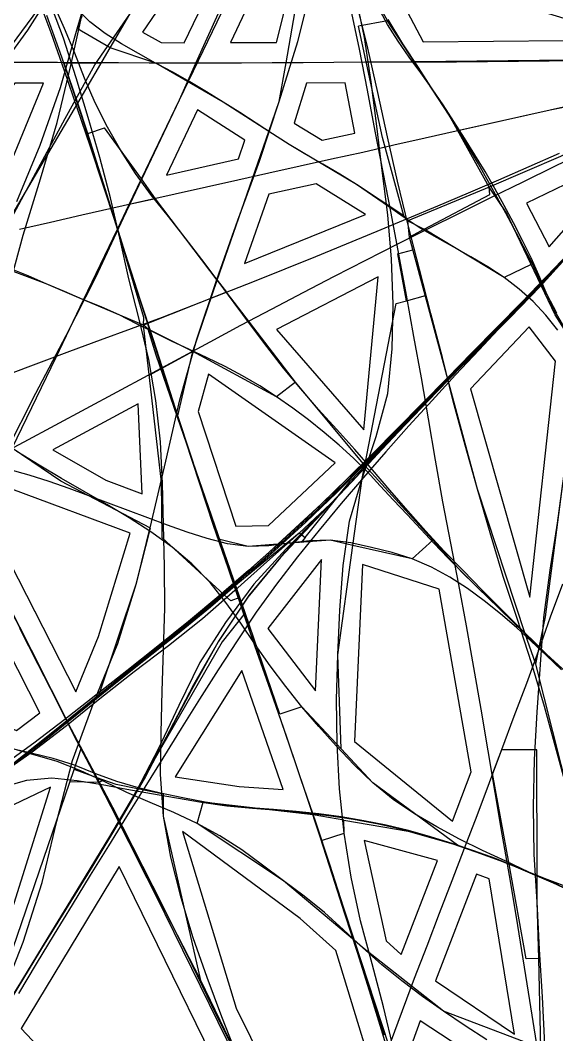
# Model space of a CAD drawing. Header units: metres. Extents: x 465982 to 489928, y 209046 to 231790.
# Drawn here: x 478343 to 480094, y 218714 to 222026 of the extents above; entities that cross this region are included whole.
import ezdxf

# ---------------------------------------------------------------- set-up
doc = ezdxf.new("R2010")
doc.units = ezdxf.units.M
for name, color, linetype in [('WOOL_PARCELS', 32, 'CONTINUOUS'), ('WOOL_ROADS_L1', 30, 'CONTINUOUS'), ('WOOL_ROADS_L2', 94, 'CONTINUOUS'), ('WOOL_THREADS', 8, 'CONTINUOUS')]:
    doc.layers.add(name, color=color, linetype=linetype)

msp = doc.modelspace()

# ---------------------------------------------------------------- linework, layer by layer
at = {"layer": 'WOOL_PARCELS'}
for points in [[(478803.179, 221952.882), (478878.667, 221952.568), (479120.94, 222456.446), (478787.379, 222052.098), (478742.114, 221986.829)], [(479029.433, 221952.712), (479179.455, 221953.694), (479265.455, 222297.211), (479201.483, 222317.677)], [(479657.941, 221955.67), (480346.691, 221961.937), (479521.968, 222214.964)], [(478079.777, 221353.613), (478240.893, 221388.701), (478419.084, 221820.449), (478326.118, 221820.334), (477980.739, 221381.113)], [(479328.671, 221634.013), (479434.985, 221657.437), (479403.653, 221821.062), (479277.634, 221820.047), (479237.311, 221689.387)], [(478820.658, 221519.906), (479055.84, 221573.176), (479076.172, 221634.322), (478921.427, 221733.143)], [(480069.626, 221285.614), (480342.15, 221596.543), (479995.319, 221429.048)], [(479075.124, 221232.136), (479469.976, 221391.805), (479308.88, 221492.278), (479154.925, 221458.006)], [(479464.373, 220688.477), (479511.251, 221188.229), (479179.278, 221015.675)], [(480005.987, 220141.77), (480090.71, 220912.679), (480003.876, 221024.71), (479813.109, 220822.568)], [(479047.372, 220374.171), (479153.164, 220376.716), (479370.848, 220581.165), (478957.416, 220869.91), (478923.642, 220748.193)], [(478622.204, 220523.947), (478741.714, 220479.454), (478727.796, 220772.996), (478449.79, 220623.248)], [(478524.675, 219833.203), (478598.744, 220013.986), (478701.968, 220350.977), (478315.96, 220494.832), (478254.885, 220360.133)], [(479307.104, 219836.575), (479326.922, 220265.633), (479151.539, 220039.918)], [(479754.594, 219410.542), (479815.132, 219571.783), (479710.74, 220167.871), (479460.695, 220249.259), (479434.005, 219671.426)], [(478330.68, 219706.767), (478406.989, 219764.644), (478191.504, 220186.604), (478109.407, 219951.58), (478119.614, 219797.125)], [(479057.335, 219524.428), (479201.779, 219514.531), (479066.801, 219902.616), (478848.573, 219555.816)], [(478249.448, 218910.734), (478442.342, 219522.404), (478154.18, 219384.785)], [(479281.416, 218326.681), (479340.367, 218326.345), (479473.034, 218661.556), (479372.843, 218988.688), (479256.674, 219093.358), (478872.489, 219376.694), (479048.153, 218800.482)], [(479586.969, 218975.249), (479705.644, 219282.768), (479466.274, 219348.3), (479537.257, 219019.827)], [(479117.787, 218340.005), (478665.832, 219262.412), (478346.314, 218733.888), (478622.399, 218441.302), (478799.699, 218374.886)], [(479955.944, 218715.263), (479873.805, 219223.148), (479832.555, 219238.367), (479698.124, 218890.02)], [(479686.317, 218438.989), (479916.908, 218582.812), (479648.962, 218758.645), (479624.716, 218692.842)]]:
    msp.add_lwpolyline(points, close=True, dxfattribs=at)
at = {"layer": 'WOOL_ROADS_L1'}
msp.add_lwpolyline([(476442.11, 217851.549), (476641.974, 218062.477), (476846.278, 218283.436), (476944.665, 218470.008), (477000.199, 218440.723), (477318.012, 218751.705), (477396.759, 218840.538), (477471.073, 218898.176), (477927.68, 219305.042), (478091.282, 219427.92), (478262.688, 219548.152), (478811.026, 219988.475), (479253.84, 220352.503), (479273.362, 220336.982), (479420.016, 220521.441), (480470.684, 221616.6), (480744.13, 221807.664), (480789.357, 221842.062), (480951.837, 221952.794)], dxfattribs=at)
at = {"layer": 'WOOL_ROADS_L2'}
for points in [[(478916.758, 221885.698), (479302.45, 222738.773)], [(478636.616, 221935.513), (478700.882, 222045.283), (479010.551, 222447.838)], [(479210.862, 221886.795), (479292.851, 222358.867)], [(479376.623, 222332.466), (479397.769, 222234.953), (479421.506, 222240.101), (479542.467, 222024.392)], [(477811.406, 221227.386), (477914.887, 221402.811), (478418.811, 222085.304), (478386.071, 222181.99)], [(478530.242, 221997.791), (478545.272, 222040.488)], [(479542.467, 222024.392), (479447.393, 222006.114)], [(479595.179, 221387.265), (479526.131, 221643.018), (479447.393, 222006.114)], [(480089.403, 221064.307), (479930.285, 221397.036), (479874.191, 221481.148), (479743.132, 221715.516), (479542.467, 222024.392)], [(478636.616, 221935.513), (478530.242, 221997.791)], [(478530.757, 221754.702), (478636.616, 221935.513)], [(478785.425, 221885.758), (478636.616, 221935.513)], [(478607.385, 221885.586), (478486.452, 221885.543)], [(478530.757, 221754.702), (478486.452, 221885.543)], [(479155.101, 221663.052), (479005.861, 221758.949), (478785.425, 221885.758)], [(478916.758, 221885.698), (478785.425, 221885.758)], [(478862.756, 221766.255), (478916.758, 221885.698)], [(479210.862, 221886.795), (478916.758, 221885.698)], [(479155.101, 221663.052), (479188.913, 221760.423), (479210.862, 221886.795)], [(480445.386, 221899.195), (479629.689, 221889.795)], [(480443.601, 221806.934), (480072.543, 221732.225), (479771.743, 221664.352)], [(478234.948, 221237.138), (478295.685, 221353.19), (478530.757, 221754.702)], [(478564.036, 221656.422), (478530.757, 221754.702)], [(478738.892, 221507.83), (478862.756, 221766.255)], [(480494.569, 221633.289), (480433.044, 221721.343), (480442.202, 221742.901), (480107.056, 221580.931), (479874.191, 221481.148)], [(478660.457, 221344.186), (478564.036, 221656.422), (478618.799, 221674.965)], [(478738.892, 221507.83), (478618.799, 221674.965)], [(478986.426, 221177.313), (479155.101, 221663.052)], [(479221.193, 221620.584), (479155.101, 221663.052)], [(479595.179, 221387.265), (479440.264, 221489.527), (479221.193, 221620.584)], [(478698.662, 221423.896), (478738.892, 221507.83)], [(478785.24, 221443.326), (478738.892, 221507.83)], [(479608.057, 221370.751), (479661.582, 221343.432), (479875.98, 221457.356), (479874.191, 221481.148)], [(479874.191, 221481.148), (479608.057, 221370.751)], [(478785.24, 221443.326), (478698.662, 221423.896)], [(478986.426, 221177.313), (478785.24, 221443.326)], [(478698.662, 221423.896), (478640.092, 221410.751)], [(478660.457, 221344.186), (478698.662, 221423.896)], [(479608.057, 221370.751), (479595.179, 221387.265)], [(478549.886, 221113.494), (478660.457, 221344.186)], [(478745.589, 221030.864), (478746.472, 221054.9), (478660.457, 221344.186)], [(479991.09, 220022.216), (479836.012, 220495.223), (479613.86, 221318.074), (479608.057, 221370.751)], [(479922.517, 221185.632), (479661.582, 221343.432), (479613.86, 221318.074)], [(479575.578, 221263.29), (479625.045, 221276.645)], [(479467.926, 220572.567), (479570.545, 221101.288), (479603.472, 221110.178), (479575.578, 221263.29)], [(478549.886, 221113.494), (478428.082, 221165.364), (478234.948, 221237.138)], [(480011.12, 221228.004), (479922.517, 221185.632)], [(478986.426, 221177.313), (479016.268, 221138.399), (478745.589, 221030.864)], [(478906.423, 220943.831), (478986.426, 221177.313)], [(478460.044, 220926.052), (478549.886, 221113.494)], [(478745.589, 221030.864), (478549.886, 221113.494)], [(479241.676, 220844.469), (479016.268, 221138.399)], [(479603.472, 221110.178), (479665.468, 221126.916)], [(480157.44, 220956.052), (480089.403, 221064.307)], [(478786.528, 220932.112), (478760.449, 221017.353), (478745.589, 221030.864)], [(478806.439, 220335.781), (478804.555, 220517.774), (478745.589, 221030.864)], [(478906.423, 220943.831), (478760.449, 221017.353)], [(480036.566, 219977.839), (480057.788, 220078.598), (480117.109, 220537.802), (480157.44, 220956.052)], [(478317.126, 220628.682), (478460.044, 220926.052)], [(478906.423, 220943.831), (478764.704, 220866.862)], [(478856.493, 220730.053), (478786.528, 220932.112)], [(478856.493, 220730.053), (478906.423, 220943.831)], [(479241.676, 220844.469), (479179.483, 220796.775), (478906.423, 220943.831)], [(479467.926, 220572.567), (479241.676, 220844.469)], [(479060.527, 220140.805), (478856.493, 220730.053)], [(478598.856, 219818.215), (478722.232, 220187.707), (478768.72, 220367.761), (478475.293, 220520.608), (478317.126, 220628.682)], [(479458.904, 220529.737), (479467.926, 220572.567)], [(479689.922, 220328.177), (479467.926, 220572.567)], [(479428.861, 220311.166), (479458.904, 220529.737)], [(478496.561, 219737.191), (478185.617, 220353.499), (478171.408, 220369.874), (478131.81, 220447.933)], [(479009.292, 220150.082), (478806.439, 220335.781)], [(479086.744, 220307.906), (478994.941, 220330.217)], [(479211.202, 220317.21), (479086.744, 220307.906)], [(479354.872, 220327.952), (479211.202, 220317.21)], [(479273.362, 220336.982), (479260.578, 220320.902)], [(479428.861, 220311.166), (479354.872, 220327.952)], [(479689.922, 220328.177), (479622.702, 220267.19), (479428.861, 220311.166)], [(479991.09, 220022.216), (479784.748, 220223.662), (479689.922, 220328.177)], [(479390.851, 219646.836), (479379.805, 219954.267), (479428.861, 220311.166)], [(479030.706, 220130.479), (479009.292, 220150.082)], [(479060.527, 220140.805), (479030.706, 220130.479)], [(479077.779, 220090.98), (479060.527, 220140.805)], [(479077.779, 220090.98), (479002.313, 219996.06), (478726.343, 219516.325)], [(479190.937, 219760.764), (479077.779, 220090.98)], [(480025.988, 219924.022), (479991.09, 220022.216)], [(480036.566, 219977.839), (479991.09, 220022.216)], [(480025.988, 219924.022), (480036.566, 219977.839)], [(480558.529, 219471.213), (480540.468, 219477.224), (480297.34, 219740.803), (480036.566, 219977.839)], [(480218.082, 219160.96), (480025.988, 219924.022)], [(479390.851, 219646.836), (479262.797, 219784.357), (479190.937, 219760.764)], [(478590.818, 219553.786), (478496.561, 219737.191)], [(478599.466, 219536.96), (478590.818, 219553.786), (478519.1, 219579.36), (478542.169, 219648.448)], [(479770.873, 219332.875), (479494.34, 219535.698), (479390.851, 219646.836)], [(479914.067, 219644.021), (479884.685, 219566.582)], [(480030.133, 219231.789), (480029.223, 219644.275), (479914.067, 219644.021)], [(478247.852, 218787.166), (478519.1, 219579.36)], [(478726.343, 219516.325), (478656.144, 219530.492), (478590.818, 219553.786)], [(479938.567, 219270.821), (479884.685, 219566.582)], [(478599.466, 219536.96), (478505.741, 219539.354)], [(478616.127, 219544.761), (478599.466, 219536.96)], [(478665.069, 219410.422), (478599.466, 219536.96)], [(478726.343, 219516.325), (478665.069, 219410.422)], [(478810.737, 219499.294), (478726.343, 219516.325)], [(478811.105, 219427.632), (478810.737, 219499.294)], [(478920.857, 219403.646), (478939.8, 219473.249)], [(479326.594, 219347.574), (479298.957, 219431.755), (478939.8, 219473.249)], [(478932.33, 218890.365), (478811.105, 219427.632)], [(479399.205, 219414.356), (479298.957, 219431.755)], [(478665.069, 219410.422), (478313.38, 218832.219), (478266.086, 218762.667)], [(478932.33, 218890.365), (478665.069, 219410.422)], [(479433.84, 219020.923), (479202.448, 219216.334), (478920.857, 219403.646)], [(479326.594, 219347.574), (479400.73, 219371.914), (479399.205, 219414.356), (479609.807, 219377.804), (479770.873, 219332.875)], [(479433.84, 219020.923), (479326.594, 219347.574)], [(479938.567, 219270.821), (479770.873, 219332.875)], [(480030.133, 219231.789), (479938.567, 219270.821)], [(480035.337, 218962.875), (479994.903, 218961.593), (479938.567, 219270.821)], [(480030.32, 219147.373), (480030.133, 219231.789)], [(480218.082, 219160.96), (480167.729, 219173.135), (480030.133, 219231.789)], [(480035.337, 218962.875), (480030.32, 219147.373)], [(479992.55, 217131.548), (479894.382, 217450.87), (479546.441, 218679.826), (479433.84, 219020.923)], [(479460.414, 218998.481), (479433.84, 219020.923)], [(480042.773, 218669.697), (479725.068, 218790.582), (479460.414, 218998.481)], [(480042.773, 218669.697), (480035.337, 218962.875)], [(479231.971, 218271.226), (478932.33, 218890.365)]]:
    msp.add_lwpolyline(points, dxfattribs=at)
at = {"layer": 'WOOL_THREADS'}
for points in [[(478332.38, 221434.244), (478408.454, 221618.568), (478474.855, 221806.578), (478529.368, 221998.024), (478585.803, 222189.296)], [(478257.742, 221843.535), (478368.321, 221993.055), (478466.899, 222150.432)], [(478276.995, 218824.891), (478352.94, 219015.494), (478414.664, 219211.223), (478462.82, 219410.81), (478514.157, 219609.341), (478584.371, 219801.673), (478662.089, 219991.362), (478722.232, 220187.707), (478771.788, 220386.988), (478818.894, 220586.862), (478864.64, 220786.861), (478919.515, 220984.626), (478985.173, 221179.243), (479053.628, 221372.998), (479124.203, 221565.817), (479188.913, 221760.423), (479249.42, 221956.484), (479299.281, 222155.646)], [(478297.556, 220616.956), (478393.743, 220807.811), (478492.961, 220997.07), (478589.913, 221187.244), (478680.37, 221380.55), (478771.546, 221573.246), (478862.756, 221766.255), (478955.739, 221957.798), (479048.162, 222150.021)], [(479560.812, 218603.164), (479522.383, 218729.878), (479483.607, 218856.486), (479443.577, 218982.535), (479403.049, 219108.303), (479362.568, 219234.146), (479322.059, 219360.039), (479280.573, 219485.28), (479238.946, 219610.733), (479196.287, 219735.77), (479152.971, 219860.448), (479109.268, 219984.877), (479066.591, 220109.282), (479024.956, 220233.666), (478982.449, 220358.239), (478940.5, 220483.289), (478899.01, 220608.71), (478858.186, 220734.354), (478817.807, 220860.199), (478776.907, 220985.576), (478735.698, 221110.831), (478695.095, 221236.495), (478654.781, 221362.033), (478614.027, 221487.107), (478572.437, 221612.088), (478530.475, 221736.683), (478487.802, 221860.668), (478444.086, 221984.262), (478398.582, 222107.354)], [(479562.699, 218663.477), (479528.922, 218804.902), (479491.434, 218945.316), (479454.246, 219085.843), (479423.518, 219228.04), (479400.73, 219371.914), (479385.149, 219516.612), (479377.354, 219662.246), (479375.976, 219808.169), (479379.805, 219954.267), (479386.548, 220100.255), (479397.432, 220246.012), (479418.403, 220390.275), (479458.904, 220529.737), (479505.099, 220667.004), (479543.025, 220807.484), (479556.684, 220953.1), (479560.106, 221099.423), (479555.113, 221245.693), (479543.096, 221390.933), (479524.85, 221535.55), (479507.254, 221680.318), (479488.876, 221825.111), (479467.313, 221969.124), (479437.774, 222111.62)], [(479050.845, 218645.231), (479000.985, 218772.496), (478952.864, 218900.494), (478908.01, 219029.757), (478868.127, 219160.58), (478835.237, 219293.29), (478811.105, 219427.632), (478800.753, 219562.955), (478802.757, 219698.995), (478806.889, 219835.135), (478810.809, 219970.657), (478815.407, 220106.205), (478813.797, 220242.358), (478810.519, 220378.056), (478807.354, 220513.805), (478800.907, 220649.787), (478785.947, 220784.888), (478762.832, 220918.486), (478731.056, 221049.994), (478698.163, 221181.455), (478667.901, 221313.89), (478637.788, 221446.225), (478603.163, 221577.64), (478564.736, 221708.053), (478525.93, 221838.296), (478484.186, 221967.666), (478436.233, 222095.016)], [(480100.223, 219917.185), (480037.58, 219979.044), (479975.31, 220041.242), (479912.771, 220103.454), (479850.35, 220165.961), (479788.884, 220229.419), (479727.354, 220292.933), (479667.105, 220358.118), (479607.97, 220424.413), (479549.253, 220491.221), (479492.639, 220558.024), (479435.856, 220623.929), (479376.881, 220689.425), (479317.206, 220755.094), (479258.889, 220822.024), (479202.266, 220890.405), (479147.677, 220960.536), (479094.856, 221031.893), (479041.97, 221102.899), (478989.041, 221173.828), (478935.636, 221244.547), (478881.893, 221315.327), (478827.063, 221385.12), (478771.626, 221454.197), (478719.765, 221525.852), (478671.987, 221600.482), (478627.917, 221677.27), (478588.083, 221756.101), (478553.145, 221836.691), (478521.263, 221918.384), (478487.332, 221999.116), (478451.762, 222079.263)], [(480132.707, 219497.863), (480093.573, 219641.871), (480054.561, 219785.717), (480012.233, 219928.039), (479966.369, 220068.927), (479919.984, 220209.906), (479877.275, 220352.312), (479836.012, 220495.223), (479795.471, 220638.32), (479756.262, 220781.674), (479720.934, 220925.256), (479683.056, 221068.97), (479646.068, 221212.861), (479609.611, 221356.518), (479574.6, 221500.458), (479542.061, 221645.261), (479510.502, 221790.454), (479477.331, 221934.998), (479442.297, 222079.097)], [(478299.211, 221351.029), (478394.419, 221527.974), (478489.6, 221704.96), (478586.544, 221880.417), (478700.882, 222045.283)], [(478303.072, 221139.445), (478352.978, 221324.394), (478408.961, 221507.843), (478463.823, 221691.714), (478508.09, 221878.201), (478549.3, 222065.123)], [(479531.689, 218711.723), (479489.01, 218851.748), (479444.278, 218990.969), (479398.835, 219129.923), (479353.517, 219269.053), (479307.771, 219408.054), (479260.612, 219546.382), (479213.524, 219685.307), (479165.351, 219823.812), (479116.293, 219962.03), (479068.499, 220100.273), (479022.196, 220238.402), (478974.434, 220376.648), (478927.957, 220515.63), (478882.236, 220654.691), (478837.099, 220793.805), (478792.482, 220932.891), (478747.304, 221071.521), (478703.016, 221210.691), (478659.918, 221350.406), (478616.157, 221489.592), (478571.063, 221628.556), (478525.364, 221767.096), (478478.532, 221904.805), (478429.888, 222041.82)], [(480097.374, 221013.763), (480058.495, 221062.453), (480016.972, 221107.421), (479971.741, 221148.167), (479922.517, 221185.632), (479869.483, 221220.752), (479814.446, 221253.204), (479758.973, 221284.756), (479703.509, 221315.755), (479648.938, 221347.505), (479596.155, 221381.658), (479544.663, 221417.825), (479492.987, 221454.134), (479440.264, 221489.527), (479386.138, 221523.285), (479331.078, 221555.617), (479275.744, 221587.52), (479221.193, 221620.584), (479167.139, 221654.543), (479113.53, 221689.448), (479059.891, 221724.445), (479005.861, 221758.949), (478951.459, 221792.468), (478896.514, 221824.766), (478841.064, 221855.842), (478785.05, 221886.082), (478729.372, 221917.035), (478674.231, 221948.807), (478620.737, 221982.846), (478570.514, 222021.065), (478525.37, 222064.84)], [(480028.024, 218688.617), (480006.568, 218824.907), (479984.912, 218961.275), (479962.991, 219097.636), (479940.199, 219233.506), (479916.599, 219368.915), (479893.822, 219505.012), (479870.956, 219641.031), (479847.411, 219776.981), (479823.594, 219912.981), (479799.795, 220048.938), (479774.348, 220184.041), (479748.242, 220318.69), (479723.032, 220453.745), (479698.843, 220589.096), (479675.284, 220724.207), (479652.801, 220858.723), (479628.253, 220993.505), (479603.713, 221128.167), (479579.078, 221262.669), (479553.69, 221396.444), (479527.614, 221530.151), (479502.163, 221663.887), (479476.544, 221797.679), (479450.56, 221931.131), (479422.505, 222064.097)], [(480117.817, 221026.39), (480086.191, 221080.875), (480059.318, 221136.692), (480035.949, 221193.574), (480011, 221250.426), (479982.774, 221307.19), (479953.174, 221364.326), (479922.753, 221420.744), (479891.814, 221476.573), (479860.247, 221532.037), (479826.98, 221586.764), (479793.07, 221641.237), (479758.721, 221695.349), (479723.853, 221749.185), (479687.731, 221802.155), (479650.217, 221853.968), (479612.454, 221905.462), (479576.345, 221958.12), (479542.341, 222012.217), (479511.87, 222068.235)], [(480094.361, 221069.243), (480052.608, 221150.085), (480013.794, 221232.319), (479971.862, 221314.064), (479928.09, 221395.84), (479884.035, 221476.944), (479838.622, 221557.314), (479791.48, 221636.838), (479743.171, 221715.541), (479693.655, 221793.761), (479643.012, 221871.332), (479591.982, 221948.723), (479544.153, 222027.976)], [(480055.551, 218681.528), (480047.672, 218836.866), (480038.451, 218992.134), (480030.32, 219147.373), (480020.875, 219301.955), (480018.629, 219457.207), (480021.555, 219612.44), (480030.239, 219767.266), (480041.113, 219921.936), (480052.095, 220076.198), (480073.317, 220230.034), (480096.567, 220383.703), (480117.109, 220537.802), (480134.087, 220692.293), (480148.466, 220847.015), (480157.821, 221001.623), (480176.674, 221155.522), (480228.899, 221301.229), (480298.517, 221439.115), (480368.65, 221576.737), (480424.052, 221720.826), (480455.834, 221872.498), (480471.219, 222026.77)], [(480170.303, 221893.124), (480069.625, 221892.22), (479968.951, 221891.304), (479868.279, 221890.371), (479767.606, 221889.444), (479667.414, 221889.044), (479567.358, 221888.98), (479467.474, 221888.625), (479367.156, 221887.963), (479266.493, 221887.153), (479165.901, 221886.411), (479065.224, 221885.751), (478964.782, 221885.324), (478864.569, 221885.433), (478764.381, 221885.85), (478664.032, 221886.439), (478564.138, 221887.053), (478464.711, 221887.479), (478364.897, 221887.576), (478264.593, 221887.452)], [(480174.651, 221755.576), (480072.543, 221732.225), (479970.383, 221709.131), (479868.237, 221686.094), (479766.502, 221663.576), (479664.799, 221640.856), (479562.832, 221617.531), (479461.013, 221594.367), (479358.938, 221571.876), (479256.959, 221549.558), (479155.064, 221526.874), (479053.094, 221503.659), (478951.054, 221480.546), (478849, 221457.754), (478747.187, 221434.95), (478645.892, 221412.032), (478544.433, 221388.965), (478442.366, 221365.832), (478340.648, 221342.37)], [(480190.523, 221597.936), (480086.915, 221547.901), (479983.363, 221497.595), (479880.388, 221447.153), (479777.63, 221396.039), (479674.493, 221345.284), (479572.166, 221294.153), (479470.003, 221241.951), (479367.808, 221189.398), (479265.822, 221136.387), (479164.057, 221082.85), (479062.675, 221028.95), (478961.598, 220974.888), (478860.493, 220920.742), (478759.65, 220866.483), (478658.53, 220811.976), (478557.216, 220757.434), (478455.94, 220702.881), (478354.864, 220648.448), (478253.662, 220595.047)], [(480102.297, 221590.705), (480003.003, 221547.194), (479903.963, 221504.152), (479804.869, 221461.662), (479705.283, 221419.201), (479605.961, 221377.364), (479506.808, 221335.804), (479407.075, 221294.371), (479307.08, 221253.454), (479206.955, 221212.966), (479106.745, 221172.891), (479006.647, 221133.543), (478906.465, 221094.352), (478805.991, 221055.838), (478705.432, 221018.708), (478604.498, 220981.736), (478503.641, 220943.884), (478402.832, 220905.901), (478302.116, 220867.843)], [(480203.781, 221334.28), (480079.317, 221203.122), (479955.683, 221071.8), (479828.731, 220942.646), (479702.575, 220813.003), (479577.675, 220682.243), (479453.811, 220550.56), (479329.28, 220418.993), (479205.03, 220287.099), (479089.103, 220147.619), (478989.681, 219996.3), (478900.921, 219837.317), (478814.823, 219676.959), (478727.133, 219517.566), (478634.907, 219360.885), (478539.917, 219205.769), (478444.936, 219050.677), (478350.929, 218895.085), (478260.166, 218737.798)], [(480182.776, 221313.143), (480093.393, 221220.357), (480004.581, 221128.039), (479914.679, 221036.529), (479824.42, 220944.928), (479734.313, 220853.482), (479644.16, 220762.374), (479553.784, 220671.303), (479463.413, 220580.516), (479371.903, 220490.54), (479278.783, 220401.472), (479184.175, 220314.641), (479088.257, 220229.254), (478991.232, 220145.239), (478892.261, 220063.081), (478792.041, 219982.144), (478691.347, 219901.841), (478590.283, 219822.024), (478489.293, 219742.735), (478387.433, 219665.478), (478283.828, 219590.446)], [(480157.511, 221288.307), (480064.176, 221191.079), (479971.505, 221094.073), (479877.193, 220997.457), (479782.567, 220900.974), (479687.946, 220804.668), (479593.238, 220708.263), (479498.474, 220611.772), (479403.382, 220516.046), (479306.558, 220421.677), (479207.397, 220329.542), (479106.469, 220239.109), (479004.416, 220150.312), (478900.6, 220063.618), (478795.645, 219978.19), (478690.37, 219893.229), (478584.874, 219808.401), (478479.907, 219723.649), (478374.164, 219640.161), (478267.33, 219557.994)], [(480153.917, 221283.651), (480057.9, 221182.178), (479962.017, 221081.427), (479864.09, 220981.77), (479766.326, 220882.146), (479668.948, 220782.47), (479571.834, 220682.422), (479474.507, 220582.822), (479376.095, 220484.253), (479275.5, 220387.26), (479172.671, 220293.292), (479069, 220200.492), (478963.934, 220109.642), (478856.175, 220021.088), (478747.125, 219933.975), (478638.092, 219846.97), (478529.614, 219759.291), (478421.158, 219671.671), (478310.441, 219586.79)], [(480175.572, 221305.059), (480068.705, 221192.625), (479962.843, 221079.976), (479853.722, 220969.365), (479744.876, 220858.488), (479637.241, 220746.842), (479531.391, 220633.396), (479426.439, 220520.078), (479319.258, 220408.515), (479210.241, 220298.66), (479105.539, 220184.238), (479012.9, 220059.79), (478929.633, 219928.439), (478860.831, 219788.623), (478794.025, 219647.947), (478722.445, 219510.234), (478645.414, 219375.539), (478564.319, 219242.801), (478482.696, 219110.472), (478401.454, 218977.832), (478320.907, 218844.86)], [(480150.87, 221278.311), (480073.3, 221196.313), (479996.407, 221114.297), (479918.716, 221032.371), (479841.052, 220950.077), (479764, 220867.681), (479687.528, 220784.886), (479611.85, 220701.366), (479536.907, 220617.298), (479463.679, 220532.947), (479391.204, 220447.584), (479319.203, 220361.231), (479248.408, 220274.1), (479179.263, 220185.111), (479113.417, 220093.362), (479051.011, 219999.773), (478989.802, 219904.841), (478928.708, 219809.327), (478868.384, 219713.461), (478808.83, 219617.042), (478749.408, 219521.51), (478690.194, 219426.318), (478630.879, 219330.323), (478571.603, 219234.174), (478512.538, 219138.061), (478453.817, 219041.59), (478395.421, 218944.996), (478337.437, 218848.286)], [(480140.032, 221270.965), (480059.845, 221187.953), (479980.058, 221105.244), (479899.124, 221022.562), (479817.71, 220939.649), (479736.344, 220856.801), (479655.016, 220774.328), (479573.403, 220691.901), (479491.773, 220609.711), (479409.828, 220528.113), (479326.642, 220447.464), (479242.19, 220368.147), (479156.656, 220290.283), (479070.738, 220213.041), (478983.734, 220137.026), (478894.902, 220062.661), (478805.149, 219989.173), (478715.183, 219916.138), (478625.036, 219843.319), (478534.84, 219770.27), (478444.779, 219697.208), (478354.089, 219625.476), (478263.5, 219554.083)], [(480135.338, 221260.73), (480040.653, 221156.266), (479942.395, 221055.418), (479841.795, 220956.038), (479742.264, 220856.188), (479644.315, 220755.249), (479548.246, 220652.427), (479453.449, 220548.924), (479356.106, 220447.397), (479253.489, 220351.161), (479148.292, 220257.919), (479043.83, 220163.819), (478937.941, 220071.022), (478827.293, 219983.38), (478714.79, 219898.081), (478603.59, 219810.838), (478494.237, 219721.857), (478382.41, 219636.666), (478267.255, 219555.896)], [(480122.457, 221249.526), (480007.448, 221126.349), (479889.464, 221005.769), (479771.084, 220885.339), (479653.949, 220763.744), (479538.418, 220640.555), (479424.041, 220517.211), (479308.355, 220394.785), (479193.156, 220272.239), (479086.291, 220142.166), (478992.967, 220002.369), (478909.265, 219855.613), (478830.895, 219706.021), (478751.828, 219556.688), (478667.554, 219410.953), (478580.728, 219265.722), (478491.144, 219121.876), (478401.544, 218977.799), (478312.523, 218833.474)], [(480106.522, 219909.786), (480060.529, 219954.825), (480015, 220000.005), (479969.461, 220045.22), (479923.294, 220090.267), (479876.363, 220134.578), (479829.913, 220179.275), (479784.437, 220224.771), (479739.118, 220270.509), (479694.46, 220317.109), (479650.307, 220364.323), (479606.008, 220411.718), (479561.437, 220458.969), (479517.779, 220505.862), (479475.325, 220552.057), (479431.239, 220596.24), (479384.158, 220638.334), (479334.835, 220680.227), (479284.282, 220720.738), (479232.534, 220759.723), (479179.483, 220796.775), (479125.048, 220831.93), (479069.113, 220864.805), (479011.919, 220895.375), (478953.741, 220923.471), (478895.331, 220950.662), (478837.422, 220977.95), (478780.238, 221006.143), (478723.291, 221035.244), (478666.068, 221064.019), (478607.292, 221090.077), (478547.399, 221114.556), (478487.707, 221139.753), (478428.082, 221165.364), (478368.67, 221191.202), (478308.884, 221215.386)], [(480155.621, 219175.288), (480079.804, 219210.448), (480003.711, 219244.834), (479928.066, 219280.161), (479852.392, 219315.555), (479777.309, 219352.504), (479703.086, 219391.902), (479630.208, 219434.52), (479560.144, 219482.149), (479494.34, 219535.698), (479433.545, 219595.188), (479374.862, 219656.706), (479317.64, 219719.51), (479262.797, 219784.357), (479209.927, 219850.704), (479158.947, 219918.394), (479109.744, 219987.231), (479062.892, 220057.061), (479014.639, 220125.009), (478962.658, 220190.258), (478903.824, 220250.937), (478839.044, 220305.804), (478770.005, 220355.089), (478698.876, 220401.456), (478625.666, 220444.683), (478551.756, 220486.98), (478477.888, 220529.524), (478404.579, 220573.05), (478332.014, 220617.391)], [(480110.116, 219904.938), (480061.036, 219951.534), (480012.185, 219997.949), (479962.537, 220043.589), (479911.116, 220087.851), (479857.915, 220130.033), (479802.883, 220170.041), (479745.636, 220207.087), (479685.675, 220239.905), (479622.702, 220267.19), (479557.231, 220288.5), (479490.064, 220304.833), (479422.661, 220319.479), (479354.872, 220327.952), (479287.439, 220326.724), (479220.814, 220318.736), (479154.145, 220309.527), (479086.744, 220307.906), (479019.436, 220316.67), (478953.265, 220334.124), (478888.036, 220354.773), (478823.469, 220376.999), (478759.435, 220400.83), (478695.487, 220424.965), (478631.294, 220448.864), (478567.053, 220472.964), (478502.688, 220496.952), (478437.989, 220520.088), (478372.658, 220540.957), (478306.61, 220558.742)], [(480113.478, 220184.652), (480073.115, 220076.505), (480034.234, 219968.554), (479995.154, 219860.526), (479954.706, 219752.197), (479914.067, 219644.021), (479873.484, 219536.036), (479833.065, 219428.381), (479792.625, 219321.924), (479751.818, 219215.8), (479710.769, 219109.417), (479669.82, 219003.307), (479629.106, 218897.541), (479589.613, 218791.916), (479550.691, 218686.286)], [(479032.914, 218679.613), (478969.095, 218809.507), (478905.168, 218939.274), (478840.981, 219068.869), (478776.376, 219198.277), (478711.174, 219327.441), (478645.715, 219456.014), (478577.73, 219583.01), (478510.659, 219710.672), (478445.825, 219839.63), (478379.763, 219968.795), (478313.657, 220097.909)], [(479046.949, 218636.873), (478989.497, 218754.548), (478931.893, 218872.115), (478874.112, 218989.67), (478816.107, 219107.149), (478757.805, 219224.466), (478699.139, 219341.539), (478640.357, 219458.162), (478579.978, 219573.664), (478519.77, 219689.31), (478461.263, 219805.922), (478401.701, 219922.739), (478342.072, 220039.505)], [(479865.647, 218696.82), (479795.024, 218743.164), (479725.068, 218790.582), (479655.953, 218838.925), (479588.408, 218889.255), (479523.097, 218942.272), (479460.414, 218998.481), (479398.747, 219055.792), (479336.047, 219112.286), (479270.376, 219165.538), (479202.448, 219216.334), (479134.39, 219267.033), (479066.083, 219317.409), (478995.178, 219363.551), (478920.857, 219403.646), (478844.714, 219439.463), (478767.695, 219471.504), (478691.709, 219504.537), (478616.761, 219539.981), (478541.362, 219575.594), (478464.005, 219606.039), (478384.357, 219629.039), (478304.284, 219651.023)], [(480101.498, 219204.109), (480032.019, 219231.773), (479963.152, 219260.708), (479893.983, 219288.897), (479823.947, 219314.447), (479753.365, 219338.22), (479682.195, 219360.263), (479610.344, 219380.382), (479537.703, 219397.907), (479464.429, 219412.451), (479390.981, 219424.591), (479317.37, 219434.709), (479243.48, 219442.808), (479169.345, 219449.403), (479094.871, 219454.505), (479020.686, 219461.99), (478946.986, 219473.071), (478873.889, 219487.536), (478801.607, 219502.898), (478729.816, 219519.348), (478659.002, 219539.968), (478589.565, 219565.833), (478520.785, 219593.796), (478450.687, 219615.936), (478379.173, 219632.442), (478307.409, 219648.899)], [(480141.013, 219190.952), (480063.589, 219220.928), (479986.398, 219251.074), (479909.441, 219281.62), (479831.774, 219310.276), (479753.267, 219336.788), (479674.021, 219361.091), (479593.886, 219383.03), (479512.925, 219401.696), (479431.256, 219416.719), (479349.215, 219428.741), (479266.956, 219438.305), (479184.134, 219445.763), (479100.872, 219451.759), (479017.906, 219459.877), (478935.37, 219471.465), (478853.487, 219485.924), (478772.15, 219500.009), (478691.244, 219514.115), (478610.373, 219529.223), (478528.735, 219542.931), (478446.082, 219551.054), (478363.198, 219544.228), (478283.36, 219520.941)]]:
    msp.add_lwpolyline(points, dxfattribs=at)

doc.saveas('drawing.dxf')
